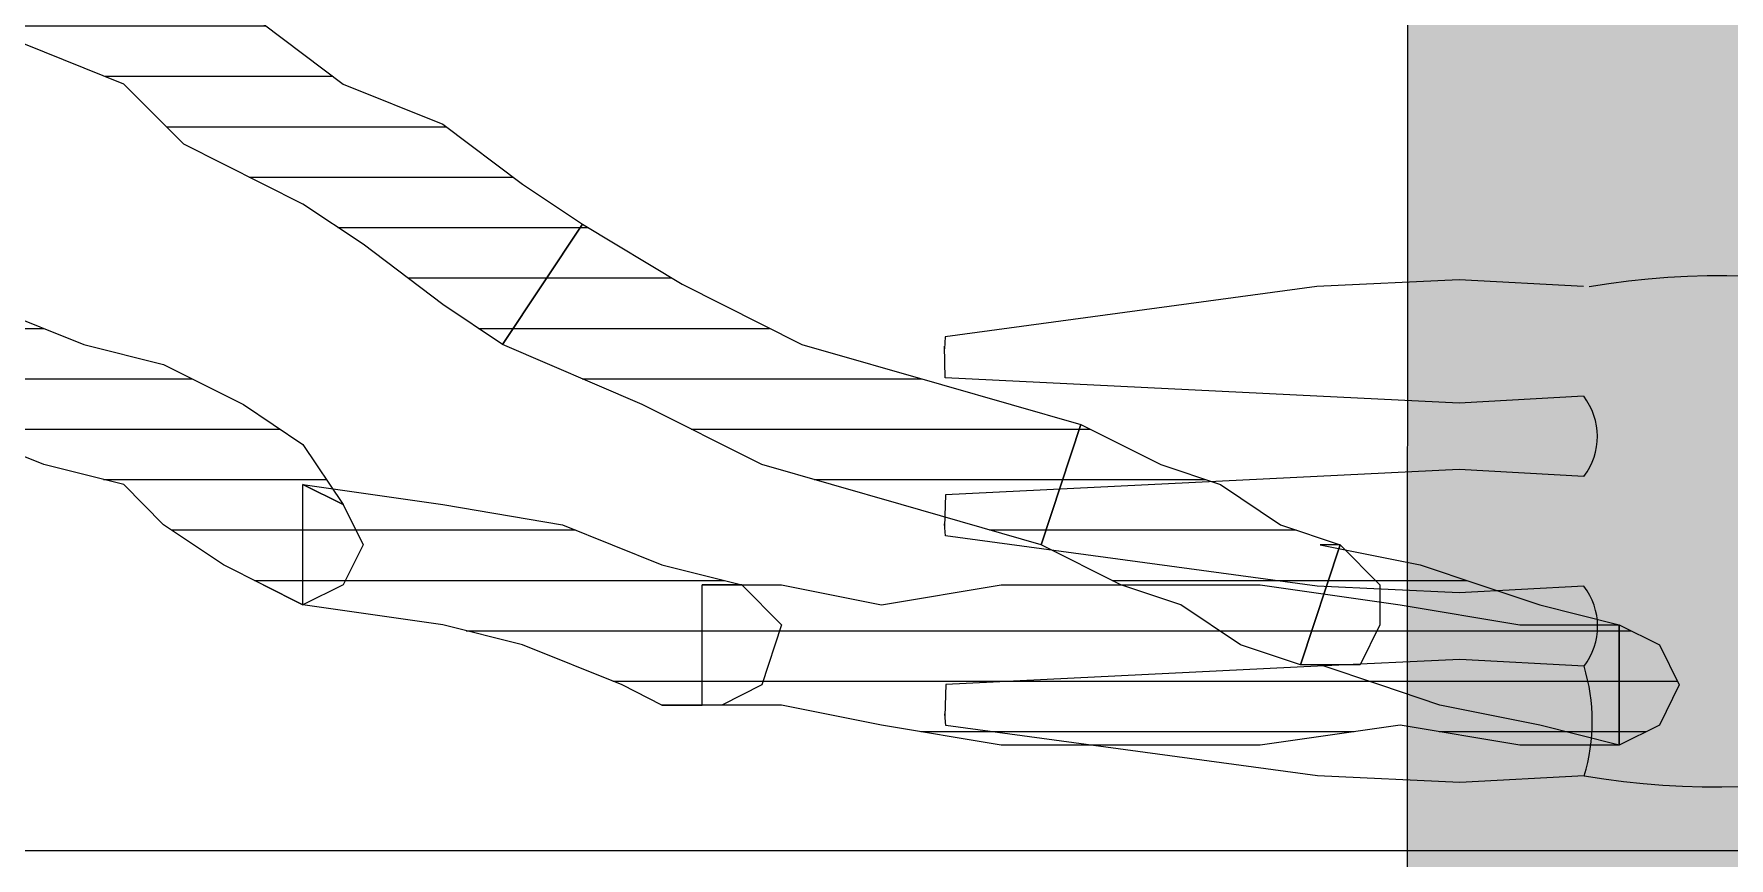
# Model space of a CAD drawing. Header units: centimetres. Extents: x 54005 to 61405, y 90310 to 94744.
# Drawn here: x 56643.234 to 56647.44, y 91600.842 to 91602.886 of the extents above; entities that cross this region are included whole.
import ezdxf

# ---------------------------------------------------------------- set-up
doc = ezdxf.new("R2010")
doc.units = ezdxf.units.CM
doc.header["$LTSCALE"] = 25
doc.linetypes.add('DASHDOT2', pattern=[0.5, 0.25, -0.125, 0, -0.125])
doc.layers.get('0').update_dxf_attribs({"lineweight": 0})
doc.layers.add('BA_axis', color=5, linetype='DASHDOT2')
doc.layers.add('OC-Mutfak_Ekipman', color=252, linetype='Continuous')
pattern_1 = [(360, (-5108.51305, -673.59423), (1e-16, 0.125), [25])]

# ---------------------------------------------------------------- blocks, each defined once
blk = doc.blocks.new('salatabar')
at = {"layer": 'OC-Mutfak_Ekipman'}
h = blk.add_hatch(color=256, dxfattribs=at)
h.dxf.hatch_style = 1
h.paths.add_polyline_path([(93394.0447, -80809.4894, 0.414212), (93393.0448, -80808.4893, 0.41421), (93392.0447, -80809.4893), (93392.0331, -80957.4893, 0.414217), (93393.0331, -80958.4893, 0.414216), (93394.0331, -80957.4894)])
h.paths.add_polyline_path([(93402.0447, -80809.4899, 0.414217), (93401.0448, -80808.4899, 0.414216), (93400.0447, -80809.4898), (93400.0331, -80957.4898, 0.414212), (93401.0331, -80958.4899, 0.41421), (93402.0331, -80957.4899)])
h.paths.add_polyline_path([(93410.0447, -80809.4905, 0.414217), (93409.0448, -80808.4904, 0.41421), (93408.0447, -80809.4903), (93408.0331, -80957.4903, 0.414217), (93409.0331, -80958.4904, 0.41421), (93410.0331, -80957.4905)])
h.paths.add_polyline_path([(93416.0331, -80957.4908, 0.414217), (93417.0331, -80958.4909, 0.41421), (93418.0331, -80957.491), (93418.0447, -80809.491, 0.414217), (93417.0448, -80808.4909, 0.41421), (93416.0447, -80809.4908)])
h.paths.add_polyline_path([(93426.0447, -80809.4915, 0.414217), (93425.0448, -80808.4914, 0.41421), (93424.0447, -80809.4913), (93424.0331, -80957.4913, 0.414217), (93425.0331, -80958.4914, 0.41421), (93426.0331, -80957.4915)])
blk.add_line((93402.0331, -80957.4899), (93402.0447, -80809.4899), dxfattribs=at)
blk = doc.blocks.new('by')
at = {"ltscale": 30}
h = blk.add_hatch(dxfattribs=at)
h.set_pattern_fill('DC_LINES', color=256, scale=0.1, style=0)
h.set_pattern_definition(pattern_1)
edge = h.paths.add_edge_path(flags=0)
edge.add_line((6365.1814, 2201.9067), (6365.4294, 2201.8073))
edge.add_line((6365.4294, 2201.8073), (6365.5779, 2201.6583))
edge.add_line((6365.5779, 2201.6583), (6365.8249, 2201.559))
edge.add_line((6365.8249, 2201.559), (6366.072, 2201.4099))
edge.add_line((6366.072, 2201.4099), (6366.2702, 2201.2609))
edge.add_line((6366.2702, 2201.2609), (6366.5173, 2201.1616))
edge.add_line((6366.5173, 2201.1616), (6366.7155, 2201.0125))
edge.add_line((6366.7155, 2201.0125), (6366.864, 2200.9132))
edge.add_line((6366.864, 2200.9132), (6366.6657, 2200.6151))
edge.add_line((6366.6657, 2200.6151), (6366.5173, 2200.7145))
edge.add_line((6366.5173, 2200.7145), (6366.32, 2200.8635))
edge.add_line((6366.32, 2200.8635), (6366.1706, 2200.9629))
edge.add_line((6366.1706, 2200.9629), (6365.8747, 2201.1119))
edge.add_line((6365.8747, 2201.1119), (6365.7263, 2201.2609))
edge.add_line((6365.7263, 2201.2609), (6365.4782, 2201.3603))
edge.add_line((6365.4782, 2201.3603), (6365.2312, 2201.5093))
edge.add_line((6365.2312, 2201.5093), (6365.0827, 2201.6087))
h = blk.add_hatch(dxfattribs=at)
h.set_pattern_fill('DC_LINES', color=256, scale=0.1, style=0)
h.set_pattern_definition(pattern_1)
edge = h.paths.add_edge_path(flags=0)
edge.add_line((6365.1814, 2201.9067), (6365.4294, 2201.8073))
edge.add_line((6365.4294, 2201.8073), (6365.5779, 2201.6583))
edge.add_line((6365.5779, 2201.6583), (6365.8249, 2201.559))
edge.add_line((6365.8249, 2201.559), (6366.072, 2201.4099))
edge.add_line((6366.072, 2201.4099), (6366.2702, 2201.2609))
edge.add_line((6366.2702, 2201.2609), (6366.5173, 2201.1616))
edge.add_line((6366.5173, 2201.1616), (6366.7155, 2201.0125))
edge.add_line((6366.7155, 2201.0125), (6366.864, 2200.9132))
edge.add_line((6366.864, 2200.9132), (6366.6657, 2200.6151))
edge.add_line((6366.6657, 2200.6151), (6366.5173, 2200.7145))
edge.add_line((6366.5173, 2200.7145), (6366.32, 2200.8635))
edge.add_line((6366.32, 2200.8635), (6366.1706, 2200.9629))
edge.add_line((6366.1706, 2200.9629), (6365.8747, 2201.1119))
edge.add_line((6365.8747, 2201.1119), (6365.7263, 2201.2609))
edge.add_line((6365.7263, 2201.2609), (6365.4782, 2201.3603))
edge.add_line((6365.4782, 2201.3603), (6365.2312, 2201.5093))
edge.add_line((6365.2312, 2201.5093), (6365.0827, 2201.6087))
h = blk.add_hatch(dxfattribs=at)
h.set_pattern_fill('DC_LINES', color=256, scale=0.1, style=0)
h.set_pattern_definition(pattern_1)
edge = h.paths.add_edge_path(flags=0)
edge.add_line((6366.1706, 2199.9694), (6366.072, 2200.0191))
edge.add_line((6366.072, 2200.0191), (6365.9734, 2200.0687))
edge.add_line((6365.9734, 2200.0687), (6365.8249, 2200.1681))
edge.add_line((6365.8249, 2200.1681), (6365.7263, 2200.2674))
edge.add_line((6365.7263, 2200.2674), (6365.528, 2200.3172))
edge.add_line((6365.528, 2200.3172), (6365.281, 2200.4165))
edge.add_line((6365.281, 2200.4165), (6365.0329, 2200.5158))
edge.add_line((6365.0329, 2200.5158), (6364.7859, 2200.5655))
edge.add_line((6364.7859, 2200.5655), (6364.4392, 2200.6648))
edge.add_line((6364.4392, 2200.6648), (6364.4392, 2200.9629))
edge.add_line((6364.4392, 2200.9629), (6364.7859, 2200.8635))
edge.add_line((6364.7859, 2200.8635), (6365.1325, 2200.8139))
edge.add_line((6365.1325, 2200.8139), (6365.3796, 2200.7145))
edge.add_line((6365.3796, 2200.7145), (6365.6267, 2200.6151))
edge.add_line((6365.6267, 2200.6151), (6365.8249, 2200.5655))
edge.add_line((6365.8249, 2200.5655), (6366.0232, 2200.4661))
edge.add_line((6366.0232, 2200.4661), (6366.1706, 2200.3668))
edge.add_line((6366.1706, 2200.3668), (6366.2702, 2200.2178))
edge.add_line((6366.2702, 2200.2178), (6366.1706, 2200.2674))
edge.add_line((6366.1706, 2200.2674), (6366.2702, 2200.2178))
edge.add_line((6366.2702, 2200.2178), (6366.32, 2200.1184))
edge.add_line((6366.32, 2200.1184), (6366.2702, 2200.0191))
edge.add_line((6366.2702, 2200.0191), (6366.1706, 2199.9694))
edge.add_line((6366.1706, 2199.9694), (6366.072, 2200.0191))
h = blk.add_hatch(dxfattribs=at)
h.set_pattern_fill('DC_LINES', color=256, scale=0.1, style=0)
h.set_pattern_definition(pattern_1)
edge = h.paths.add_edge_path(flags=0)
edge.add_line((6366.864, 2200.9132), (6367.1111, 2200.7642))
edge.add_line((6367.1111, 2200.7642), (6367.4079, 2200.6151))
edge.add_line((6367.4079, 2200.6151), (6367.7546, 2200.5158))
edge.add_line((6367.7546, 2200.5158), (6368.1003, 2200.4165))
edge.add_line((6368.1003, 2200.4165), (6368.0017, 2200.1184))
edge.add_line((6368.0017, 2200.1184), (6367.655, 2200.2178))
edge.add_line((6367.655, 2200.2178), (6367.3093, 2200.3172))
edge.add_line((6367.3093, 2200.3172), (6367.0124, 2200.4661))
edge.add_line((6367.0124, 2200.4661), (6366.6657, 2200.6151))
h = blk.add_hatch(dxfattribs=at)
h.set_pattern_fill('DC_LINES', color=256, scale=0.1, style=0)
h.set_pattern_definition(pattern_1)
edge = h.paths.add_edge_path(flags=0)
edge.add_line((6366.864, 2200.9132), (6367.1111, 2200.7642))
edge.add_line((6367.1111, 2200.7642), (6367.4079, 2200.6151))
edge.add_line((6367.4079, 2200.6151), (6367.7546, 2200.5158))
edge.add_line((6367.7546, 2200.5158), (6368.1003, 2200.4165))
edge.add_line((6368.1003, 2200.4165), (6368.0017, 2200.1184))
edge.add_line((6368.0017, 2200.1184), (6367.655, 2200.2178))
edge.add_line((6367.655, 2200.2178), (6367.3093, 2200.3172))
edge.add_line((6367.3093, 2200.3172), (6367.0124, 2200.4661))
edge.add_line((6367.0124, 2200.4661), (6366.6657, 2200.6151))
h = blk.add_hatch(dxfattribs=at)
h.set_pattern_fill('DC_LINES', color=256, scale=0.1, style=0)
h.set_pattern_definition(pattern_1)
edge = h.paths.add_edge_path(flags=0)
edge.add_line((6368.1003, 2200.4165), (6368.2986, 2200.3172))
edge.add_line((6368.2986, 2200.3172), (6368.447, 2200.2674))
edge.add_line((6368.447, 2200.2674), (6368.5954, 2200.1681))
edge.add_line((6368.5954, 2200.1681), (6368.7439, 2200.1184))
edge.add_line((6368.7439, 2200.1184), (6368.6452, 2199.8204))
edge.add_line((6368.6452, 2199.8204), (6368.4968, 2199.8701))
edge.add_line((6368.4968, 2199.8701), (6368.3484, 2199.9694))
edge.add_line((6368.3484, 2199.9694), (6368.1999, 2200.0191))
edge.add_line((6368.1999, 2200.0191), (6368.0017, 2200.1184))
h = blk.add_hatch(dxfattribs=at)
h.set_pattern_fill('DC_LINES', color=256, scale=0.1, style=0)
h.set_pattern_definition(pattern_1)
edge = h.paths.add_edge_path(flags=0)
edge.add_line((6368.1003, 2200.4165), (6368.2986, 2200.3172))
edge.add_line((6368.2986, 2200.3172), (6368.447, 2200.2674))
edge.add_line((6368.447, 2200.2674), (6368.5954, 2200.1681))
edge.add_line((6368.5954, 2200.1681), (6368.7439, 2200.1184))
edge.add_line((6368.7439, 2200.1184), (6368.6452, 2199.8204))
edge.add_line((6368.6452, 2199.8204), (6368.4968, 2199.8701))
edge.add_line((6368.4968, 2199.8701), (6368.3484, 2199.9694))
edge.add_line((6368.3484, 2199.9694), (6368.1999, 2200.0191))
edge.add_line((6368.1999, 2200.0191), (6368.0017, 2200.1184))
h = blk.add_hatch(dxfattribs=at)
h.set_pattern_fill('DC_LINES', color=256, scale=0.1, style=0)
h.set_pattern_definition(pattern_1)
edge = h.paths.add_edge_path(flags=0)
edge.add_line((6363.4499, 2200.3172), (6363.4001, 2200.3172))
edge.add_line((6363.4001, 2200.3172), (6363.5486, 2200.2178))
edge.add_line((6363.5486, 2200.2178), (6363.7966, 2200.0687))
edge.add_line((6363.7966, 2200.0687), (6364.0437, 2199.8701))
edge.add_line((6364.0437, 2199.8701), (6364.3904, 2199.6217))
edge.add_line((6364.3904, 2199.6217), (6364.6872, 2199.423))
edge.add_line((6364.6872, 2199.423), (6364.9841, 2199.2243))
edge.add_line((6364.9841, 2199.2243), (6365.281, 2199.0752))
edge.add_line((6365.281, 2199.0752), (6365.528, 2198.9262))
edge.add_line((6365.528, 2198.9262), (6365.4294, 2198.6282))
edge.add_line((6365.4294, 2198.6282), (6365.1814, 2198.7772))
edge.add_line((6365.1814, 2198.7772), (6364.8845, 2198.9262))
edge.add_line((6364.8845, 2198.9262), (6364.489, 2199.1249))
edge.add_line((6364.489, 2199.1249), (6364.1921, 2199.3236))
edge.add_line((6364.1921, 2199.3236), (6363.8454, 2199.572))
edge.add_line((6363.8454, 2199.572), (6363.5984, 2199.7707))
edge.add_line((6363.5984, 2199.7707), (6363.3513, 2199.9197))
edge.add_line((6363.3513, 2199.9197), (6363.2029, 2200.1184))
edge.add_line((6363.2029, 2200.1184), (6363.153, 2200.1184))
h = blk.add_hatch(dxfattribs=at)
h.set_pattern_fill('DC_LINES', color=256, scale=0.1, style=0)
h.set_pattern_definition(pattern_1)
edge = h.paths.add_edge_path(flags=0)
edge.add_line((6367.1609, 2199.721), (6367.0613, 2199.721))
edge.add_line((6367.0613, 2199.721), (6366.9626, 2199.7707))
edge.add_line((6366.9626, 2199.7707), (6366.7155, 2199.8701))
edge.add_line((6366.7155, 2199.8701), (6366.5173, 2199.9197))
edge.add_line((6366.5173, 2199.9197), (6366.1706, 2199.9694))
edge.add_line((6366.1706, 2199.9694), (6366.1706, 2200.2674))
edge.add_line((6366.1706, 2200.2674), (6366.5173, 2200.2178))
edge.add_line((6366.5173, 2200.2178), (6366.8142, 2200.1681))
edge.add_line((6366.8142, 2200.1681), (6367.0613, 2200.0687))
edge.add_line((6367.0613, 2200.0687), (6367.2595, 2200.0191))
edge.add_line((6367.2595, 2200.0191), (6367.1609, 2200.0191))
edge.add_line((6367.1609, 2200.0191), (6367.2595, 2200.0191))
edge.add_line((6367.2595, 2200.0191), (6367.3581, 2199.9197))
edge.add_line((6367.3581, 2199.9197), (6367.3093, 2199.7707))
edge.add_line((6367.3093, 2199.7707), (6367.2097, 2199.721))
edge.add_line((6367.2097, 2199.721), (6367.0613, 2199.721))
h = blk.add_hatch(dxfattribs=at)
h.set_pattern_fill('DC_LINES', color=256, scale=0.1, style=0)
h.set_pattern_definition(pattern_1)
edge = h.paths.add_edge_path(flags=0)
edge.add_line((6368.7439, 2200.1184), (6368.6941, 2200.1184))
edge.add_line((6368.6941, 2200.1184), (6368.9421, 2200.0687))
edge.add_line((6368.9421, 2200.0687), (6369.0905, 2200.0191))
edge.add_line((6369.0905, 2200.0191), (6369.239, 2199.9694))
edge.add_line((6369.239, 2199.9694), (6369.4363, 2199.9197))
edge.add_line((6369.4363, 2199.9197), (6369.4363, 2199.6217))
edge.add_line((6369.4363, 2199.6217), (6369.239, 2199.6713))
edge.add_line((6369.239, 2199.6713), (6368.9909, 2199.721))
edge.add_line((6368.9909, 2199.721), (6368.8425, 2199.7707))
edge.add_line((6368.8425, 2199.7707), (6368.6941, 2199.8204))
edge.add_line((6368.6941, 2199.8204), (6368.6452, 2199.8204))
h = blk.add_hatch(dxfattribs=at)
h.set_pattern_fill('DC_LINES', color=256, scale=0.1, style=0)
h.set_pattern_definition(pattern_1)
edge = h.paths.add_edge_path(flags=0)
edge.add_line((6369.4363, 2199.9197), (6369.4363, 2199.6217))
edge.add_line((6369.4363, 2199.6217), (6369.1892, 2199.6217))
edge.add_line((6369.1892, 2199.6217), (6368.8923, 2199.6713))
edge.add_line((6368.8923, 2199.6713), (6368.5456, 2199.6217))
edge.add_line((6368.5456, 2199.6217), (6368.2488, 2199.6217))
edge.add_line((6368.2488, 2199.6217), (6367.903, 2199.6217))
edge.add_line((6367.903, 2199.6217), (6367.6062, 2199.6713))
edge.add_line((6367.6062, 2199.6713), (6367.3581, 2199.721))
edge.add_line((6367.3581, 2199.721), (6367.1609, 2199.721))
edge.add_line((6367.1609, 2199.721), (6367.1609, 2200.0191))
edge.add_line((6367.1609, 2200.0191), (6367.3581, 2200.0191))
edge.add_line((6367.3581, 2200.0191), (6367.6062, 2199.9694))
edge.add_line((6367.6062, 2199.9694), (6367.903, 2200.0191))
edge.add_line((6367.903, 2200.0191), (6368.2488, 2200.0191))
edge.add_line((6368.2488, 2200.0191), (6368.5456, 2200.0191))
edge.add_line((6368.5456, 2200.0191), (6368.8923, 2199.9694))
edge.add_line((6368.8923, 2199.9694), (6369.1892, 2199.9197))
edge.add_line((6369.1892, 2199.9197), (6369.4363, 2199.9197))
edge.add_line((6369.4363, 2199.9197), (6369.4363, 2199.6217))
edge.add_line((6369.4363, 2199.6217), (6369.4363, 2199.9197))
edge.add_line((6369.4363, 2199.9197), (6369.5359, 2199.8701))
edge.add_line((6369.5359, 2199.8701), (6369.5847, 2199.7707))
edge.add_line((6369.5847, 2199.7707), (6369.5359, 2199.6713))
edge.add_line((6369.5359, 2199.6713), (6369.4363, 2199.6217))
for p, q in [((6366.072, 2201.4099, -4.5045), (6366.2702, 2201.2609, -4.5045)), ((6366.072, 2201.4099, -4.5045), (6366.2702, 2201.2609, -4.5045)), ((6365.7263, 2201.2609, -4.5045), (6365.4782, 2201.3603, -4.5045)), ((6365.7263, 2201.2609, -4.5045), (6365.4782, 2201.3603, -4.5045)), ((6365.8747, 2201.1119, -4.5045), (6365.7263, 2201.2609, -4.5045)), ((6365.8747, 2201.1119, -4.5045), (6365.7263, 2201.2609, -4.5045)), ((6366.2702, 2201.2609, -4.5045), (6366.5173, 2201.1616, -4.5045)), ((6366.2702, 2201.2609, -4.5045), (6366.5173, 2201.1616, -4.5045)), ((6366.5173, 2201.1616, -4.5045), (6366.7155, 2201.0125, -4.5045)), ((6366.5173, 2201.1616, -4.5045), (6366.7155, 2201.0125, -4.5045)), ((6366.1706, 2200.9629, -4.5045), (6365.8747, 2201.1119, -4.5045)), ((6366.1706, 2200.9629, -4.5045), (6365.8747, 2201.1119, -4.5045)), ((6366.7155, 2201.0125, -4.5045), (6366.864, 2200.9132, -4.5045)), ((6366.7155, 2201.0125, -4.5045), (6366.864, 2200.9132, -4.5045)), ((6366.32, 2200.8635, -4.5045), (6366.1706, 2200.9629, -4.5045)), ((6366.32, 2200.8635, -4.5045), (6366.1706, 2200.9629, -4.5045)), ((6366.6657, 2200.6151, -4.5045), (6366.864, 2200.9132, -4.5045)), ((6366.6657, 2200.6151, -4.5045), (6366.864, 2200.9132, -4.5045)), ((6366.864, 2200.9132, -4.5045), (6366.6657, 2200.6151, -4.5045)), ((6366.864, 2200.9132, -4.5045), (6366.6657, 2200.6151, -4.5045)), ((6366.864, 2200.9132, -4.5045), (6366.864, 2200.9132, -4.5045)), ((6366.864, 2200.9132, -4.5045), (6367.1111, 2200.7642, -4.5045)), ((6366.864, 2200.9132, -4.5045), (6366.864, 2200.9132, -4.5045)), ((6366.864, 2200.9132, -4.5045), (6366.864, 2200.9132, -4.5045)), ((6366.864, 2200.9132, -4.5045), (6367.1111, 2200.7642, -4.5045)), ((6366.864, 2200.9132, -4.5045), (6366.864, 2200.9132, -4.5045)), ((6366.5173, 2200.7145, -4.5045), (6366.32, 2200.8635, -4.5045)), ((6366.5173, 2200.7145, -4.5045), (6366.32, 2200.8635, -4.5045)), ((6367.1111, 2200.7642, -4.5045), (6367.4079, 2200.6151, -4.5045)), ((6367.1111, 2200.7642, -4.5045), (6367.4079, 2200.6151, -4.5045)), ((6365.3796, 2200.7145, -4.5045), (6365.6267, 2200.6151, -4.5045)), ((6366.6657, 2200.6151, -4.5045), (6366.5173, 2200.7145, -4.5045)), ((6366.6657, 2200.6151, -4.5045), (6366.5173, 2200.7145, -4.5045)), ((6365.6267, 2200.6151, -4.5045), (6365.8249, 2200.5655, -4.5045)), ((6367.0124, 2200.4661, -4.5045), (6366.6657, 2200.6151, -4.5045)), ((6366.6657, 2200.6151, -4.5045), (6366.6657, 2200.6151, -4.5045)), ((6367.0124, 2200.4661, -4.5045), (6366.6657, 2200.6151, -4.5045)), ((6366.6657, 2200.6151, -4.5045), (6366.6657, 2200.6151, -4.5045)), ((6367.4079, 2200.6151, -4.5045), (6367.7546, 2200.5158, -4.5045)), ((6367.4079, 2200.6151, -4.5045), (6367.7546, 2200.5158, -4.5045)), ((6365.8249, 2200.5655, -4.5045), (6366.0232, 2200.4661, -4.5045)), ((6367.7546, 2200.5158, -4.5045), (6368.1003, 2200.4165, -4.5045)), ((6367.7546, 2200.5158, -4.5045), (6368.1003, 2200.4165, -4.5045)), ((6366.0232, 2200.4661, -4.5045), (6366.1706, 2200.3668, -4.5045)), ((6367.3093, 2200.3172, -4.5045), (6367.0124, 2200.4661, -4.5045)), ((6367.3093, 2200.3172, -4.5045), (6367.0124, 2200.4661, -4.5045)), ((6365.528, 2200.3172, -4.5045), (6365.281, 2200.4165, -4.5045)), ((6368.1003, 2200.4165, -4.5045), (6368.0017, 2200.1184, -4.5045)), ((6368.1003, 2200.4165, -4.5045), (6368.0017, 2200.1184, -4.5045)), ((6368.0017, 2200.1184, -4.5045), (6368.1003, 2200.4165, -4.5045)), ((6368.0017, 2200.1184, -4.5045), (6368.1003, 2200.4165, -4.5045)), ((6368.1003, 2200.4165, -4.5045), (6368.1003, 2200.4165, -4.5045)), ((6368.1003, 2200.4165, -4.5045), (6368.2986, 2200.3172, -4.5045)), ((6368.1003, 2200.4165, -4.5045), (6368.1003, 2200.4165, -4.5045)), ((6368.1003, 2200.4165, -4.5045), (6368.1003, 2200.4165, -4.5045)), ((6368.1003, 2200.4165, -4.5045), (6368.2986, 2200.3172, -4.5045)), ((6368.1003, 2200.4165, -4.5045), (6368.1003, 2200.4165, -4.5045)), ((6366.1706, 2200.3668, -4.5045), (6366.2702, 2200.2178, -4.5045)), ((6365.7263, 2200.2674, -4.5045), (6365.528, 2200.3172, -4.5045)), ((6367.655, 2200.2178, -4.5045), (6367.3093, 2200.3172, -4.5045)), ((6367.655, 2200.2178, -4.5045), (6367.3093, 2200.3172, -4.5045)), ((6368.2986, 2200.3172, -4.5045), (6368.447, 2200.2674, -4.5045)), ((6368.2986, 2200.3172, -4.5045), (6368.447, 2200.2674, -4.5045)), ((6365.8249, 2200.1681, -4.5045), (6365.7263, 2200.2674, -4.5045)), ((6366.2702, 2200.2178, -4.5045), (6366.1706, 2200.2674, -4.5045)), ((6366.1706, 2200.2674, -4.5045), (6366.2702, 2200.2178, -4.5045)), ((6366.1706, 2199.9694, -4.5045), (6366.1706, 2200.2674, -4.5045)), ((6366.1706, 2200.2674, -4.5045), (6366.5173, 2200.2178, -4.5045)), ((6368.447, 2200.2674, -4.5045), (6368.5954, 2200.1681, -4.5045)), ((6368.447, 2200.2674, -4.5045), (6368.5954, 2200.1681, -4.5045)), ((6366.2702, 2200.2178, -4.5045), (6366.32, 2200.1184, -4.5045)), ((6366.5173, 2200.2178, -4.5045), (6366.8142, 2200.1681, -4.5045)), ((6368.0017, 2200.1184, -4.5045), (6367.655, 2200.2178, -4.5045)), ((6368.0017, 2200.1184, -4.5045), (6367.655, 2200.2178, -4.5045)), ((6365.9734, 2200.0687, -4.5045), (6365.8249, 2200.1681, -4.5045)), ((6366.8142, 2200.1681, -4.5045), (6367.0613, 2200.0687, -4.5045)), ((6368.5954, 2200.1681, -4.5045), (6368.7439, 2200.1184, -4.5045)), ((6368.5954, 2200.1681, -4.5045), (6368.7439, 2200.1184, -4.5045)), ((6366.32, 2200.1184, -4.5045), (6366.2702, 2200.0191, -4.5045)), ((6368.1999, 2200.0191, -4.5045), (6368.0017, 2200.1184, -4.5045)), ((6368.0017, 2200.1184, -4.5045), (6368.0017, 2200.1184, -4.5045)), ((6368.1999, 2200.0191, -4.5045), (6368.0017, 2200.1184, -4.5045)), ((6368.0017, 2200.1184, -4.5045), (6368.0017, 2200.1184, -4.5045)), ((6368.6452, 2199.8204, -4.5045), (6368.7439, 2200.1184, -4.5045)), ((6368.6452, 2199.8204, -4.5045), (6368.7439, 2200.1184, -4.5045)), ((6368.7439, 2200.1184, -4.5045), (6368.6452, 2199.8204, -4.5045)), ((6368.7439, 2200.1184, -4.5045), (6368.6452, 2199.8204, -4.5045)), ((6368.7439, 2200.1184, -4.5045), (6368.6941, 2200.1184, -4.5045)), ((6368.6941, 2200.1184, -4.5045), (6368.9421, 2200.0687, -4.5045)), ((6368.7439, 2200.1184, -4.5045), (6368.7439, 2200.1184, -4.5045)), ((6368.7439, 2200.1184, -4.5045), (6368.8425, 2200.0191, -4.5045)), ((6368.7439, 2200.1184, -4.5045), (6368.7439, 2200.1184, -4.5045)), ((6366.072, 2200.0191, -4.5045), (6365.9734, 2200.0687, -4.5045)), ((6367.0613, 2200.0687, -4.5045), (6367.2595, 2200.0191, -4.5045)), ((6368.9421, 2200.0687, -4.5045), (6369.0905, 2200.0191, -4.5045)), ((6366.1706, 2199.9694, -4.5045), (6366.072, 2200.0191, -4.5045)), ((6366.1706, 2199.9694, -4.5045), (6366.072, 2200.0191, -4.5045)), ((6366.072, 2200.0191, -4.5045), (6366.1706, 2199.9694, -4.5045)), ((6366.2702, 2200.0191, -4.5045), (6366.1706, 2199.9694, -4.5045)), ((6367.2595, 2200.0191, -4.5045), (6367.1609, 2200.0191, -4.5045)), ((6367.1609, 2200.0191, -4.5045), (6367.2595, 2200.0191, -4.5045)), ((6367.1609, 2199.721, -4.5045), (6367.1609, 2200.0191, -4.5045)), ((6367.1609, 2200.0191, -4.5045), (6367.3581, 2200.0191, -4.5045)), ((6367.2595, 2200.0191, -4.5045), (6367.3581, 2199.9197, -4.5045)), ((6367.3581, 2200.0191, -4.5045), (6367.6062, 2199.9694, -4.5045)), ((6367.6062, 2199.9694, -4.5045), (6367.903, 2200.0191, -4.5045)), ((6367.903, 2200.0191, -4.5045), (6368.2488, 2200.0191, -4.5045)), ((6368.3484, 2199.9694, -4.5045), (6368.1999, 2200.0191, -4.5045)), ((6368.3484, 2199.9694, -4.5045), (6368.1999, 2200.0191, -4.5045)), ((6368.2488, 2200.0191, -4.5045), (6368.5456, 2200.0191, -4.5045)), ((6368.5456, 2200.0191, -4.5045), (6368.8923, 2199.9694, -4.5045)), ((6368.8425, 2200.0191, -4.5045), (6368.8425, 2199.9197, -4.5045)), ((6369.0905, 2200.0191, -4.5045), (6369.239, 2199.9694, -4.5045)), ((6366.1706, 2199.9694, -4.5045), (6366.1706, 2199.9694, -4.5045)), ((6366.5173, 2199.9197, -4.5045), (6366.1706, 2199.9694, -4.5045)), ((6368.4968, 2199.8701, -4.5045), (6368.3484, 2199.9694, -4.5045)), ((6368.4968, 2199.8701, -4.5045), (6368.3484, 2199.9694, -4.5045)), ((6368.8923, 2199.9694, -4.5045), (6369.1892, 2199.9197, -4.5045)), ((6369.239, 2199.9694, -4.5045), (6369.4363, 2199.9197, -4.5045)), ((6366.7155, 2199.8701, -4.5045), (6366.5173, 2199.9197, -4.5045)), ((6367.3581, 2199.9197, -4.5045), (6367.3093, 2199.7707, -4.5045)), ((6368.8425, 2199.9197, -4.5045), (6368.7937, 2199.8204, -4.5045)), ((6369.1892, 2199.9197, -4.5045), (6369.4363, 2199.9197, -4.5045)), ((6369.4363, 2199.9197, -4.5045), (6369.4363, 2199.6217, -4.5045)), ((6369.4363, 2199.9197, -4.5045), (6369.4363, 2199.6217, -4.5045)), ((6369.4363, 2199.9197, -4.5045), (6369.4363, 2199.6217, -4.5045)), ((6369.4363, 2199.6217, -4.5045), (6369.4363, 2199.9197, -4.5045)), ((6369.4363, 2199.9197, -4.5045), (6369.5359, 2199.8701, -4.5045)), ((6369.4363, 2199.6217, -4.5045), (6369.4363, 2199.9197, -4.5045)), ((6369.4363, 2199.9197, -4.5045), (6369.4363, 2199.9197, -4.5045)), ((6366.9626, 2199.7707, -4.5045), (6366.7155, 2199.8701, -4.5045)), ((6368.6452, 2199.8204, -4.5045), (6368.4968, 2199.8701, -4.5045)), ((6368.6452, 2199.8204, -4.5045), (6368.4968, 2199.8701, -4.5045)), ((6369.5359, 2199.8701, -4.5045), (6369.5847, 2199.7707, -4.5045)), ((6368.6941, 2199.8204, -4.5045), (6368.6452, 2199.8204, -4.5045)), ((6368.7937, 2199.8204, -4.5045), (6368.6452, 2199.8204, -4.5045)), ((6368.8425, 2199.7707, -4.5045), (6368.6941, 2199.8204, -4.5045)), ((6367.0613, 2199.721, -4.5045), (6366.9626, 2199.7707, -4.5045)), ((6367.3093, 2199.7707, -4.5045), (6367.2097, 2199.721, -4.5045)), ((6368.9909, 2199.721, -4.5045), (6368.8425, 2199.7707, -4.5045)), ((6369.5847, 2199.7707, -4.5045), (6369.5359, 2199.6713, -4.5045)), ((6367.1609, 2199.721, -4.5045), (6367.0613, 2199.721, -4.5045)), ((6367.2097, 2199.721, -4.5045), (6367.0613, 2199.721, -4.5045)), ((6367.0613, 2199.721, -4.5045), (6367.1609, 2199.721, -4.5045)), ((6367.1609, 2199.721, -4.5045), (6367.1609, 2199.721, -4.5045)), ((6367.3581, 2199.721, -4.5045), (6367.1609, 2199.721, -4.5045)), ((6367.6062, 2199.6713, -4.5045), (6367.3581, 2199.721, -4.5045)), ((6369.239, 2199.6713, -4.5045), (6368.9909, 2199.721, -4.5045)), ((6367.903, 2199.6217, -4.5045), (6367.6062, 2199.6713, -4.5045)), ((6368.8923, 2199.6713, -4.5045), (6368.5456, 2199.6217, -4.5045)), ((6369.1892, 2199.6217, -4.5045), (6368.8923, 2199.6713, -4.5045)), ((6369.4363, 2199.6217, -4.5045), (6369.239, 2199.6713, -4.5045)), ((6369.5359, 2199.6713, -4.5045), (6369.4363, 2199.6217, -4.5045)), ((6368.2488, 2199.6217, -4.5045), (6367.903, 2199.6217, -4.5045)), ((6368.5456, 2199.6217, -4.5045), (6368.2488, 2199.6217, -4.5045)), ((6369.4363, 2199.6217, -4.5045), (6369.1892, 2199.6217, -4.5045))]:
    blk.add_line(p, q, dxfattribs=at)
at = {"ltscale": 30, "elevation": -4.5045}
blk.add_lwpolyline([(6379.3575, 2199.3592), (6358.3575, 2199.3592, -0.414214), (6353.3575, 2204.3592), (6353.3575, 2241.3592, -0.414214), (6358.3575, 2246.3592), (6379.3575, 2246.3592, -0.414214), (6384.3575, 2241.3592), (6384.3575, 2204.3592, -0.414214)], format="xyb", close=True, dxfattribs=at)
for points in [[(6369.3479, 2200.7588), (6369.039, 2200.7755), (6368.6863, 2200.7588), (6367.7641, 2200.6336), (6367.7619, 2200.6045)], [(6369.3479, 2200.4866), (6369.039, 2200.4699), (6368.6863, 2200.4866), (6367.7641, 2200.5321), (6367.7619, 2200.6108)], [(6369.3483, 2200.2879), (6369.0394, 2200.3047), (6368.6867, 2200.2879), (6367.7646, 2200.2424), (6367.7623, 2200.1637)], [(6369.3483, 2200.0157), (6369.0394, 2199.999), (6368.6867, 2200.0157), (6367.7646, 2200.1409), (6367.7623, 2200.17)], [(6369.3493, 2199.8174), (6369.0404, 2199.8342), (6368.6877, 2199.8174), (6367.7655, 2199.7719), (6367.7633, 2199.6932)], [(6369.3493, 2199.5453), (6369.0404, 2199.5285), (6368.6877, 2199.5453), (6367.7655, 2199.6704), (6367.7633, 2199.6995)]]:
    blk.add_lwpolyline(points, dxfattribs=at)
at = {"ltscale": 30}
for centre, radius, start, end in [((6369.6837, 2198.8652, -4.5045), 1.92, 53.1475, 99.6617), ((6369.2192, 2200.387, -4.5045), 0.1628, 322.5235, 37.7428), ((6369.2196, 2199.9161, -4.5045), 0.1628, 322.5235, 37.7428), ((6369.6715, 2201.4381, -4.5045), 1.92, 260.3383, 306.8525), ((6368.9033, 2199.6804, -4.5045), 0.466, 343.1399, 17.0547)]:
    blk.add_arc(centre, radius, start, end, dxfattribs=at)

msp = doc.modelspace()

# ---------------------------------------------------------------- block references
msp.add_blockref('by', (50277.7312, 89401.5008, 4.5045))
at = {"layer": 'BA_axis', "linetype": 'ByBlock', "rotation": 180}
msp.add_blockref('salatabar', (150048.684, 10761.2009), dxfattribs=at)

doc.saveas('drawing.dxf')
